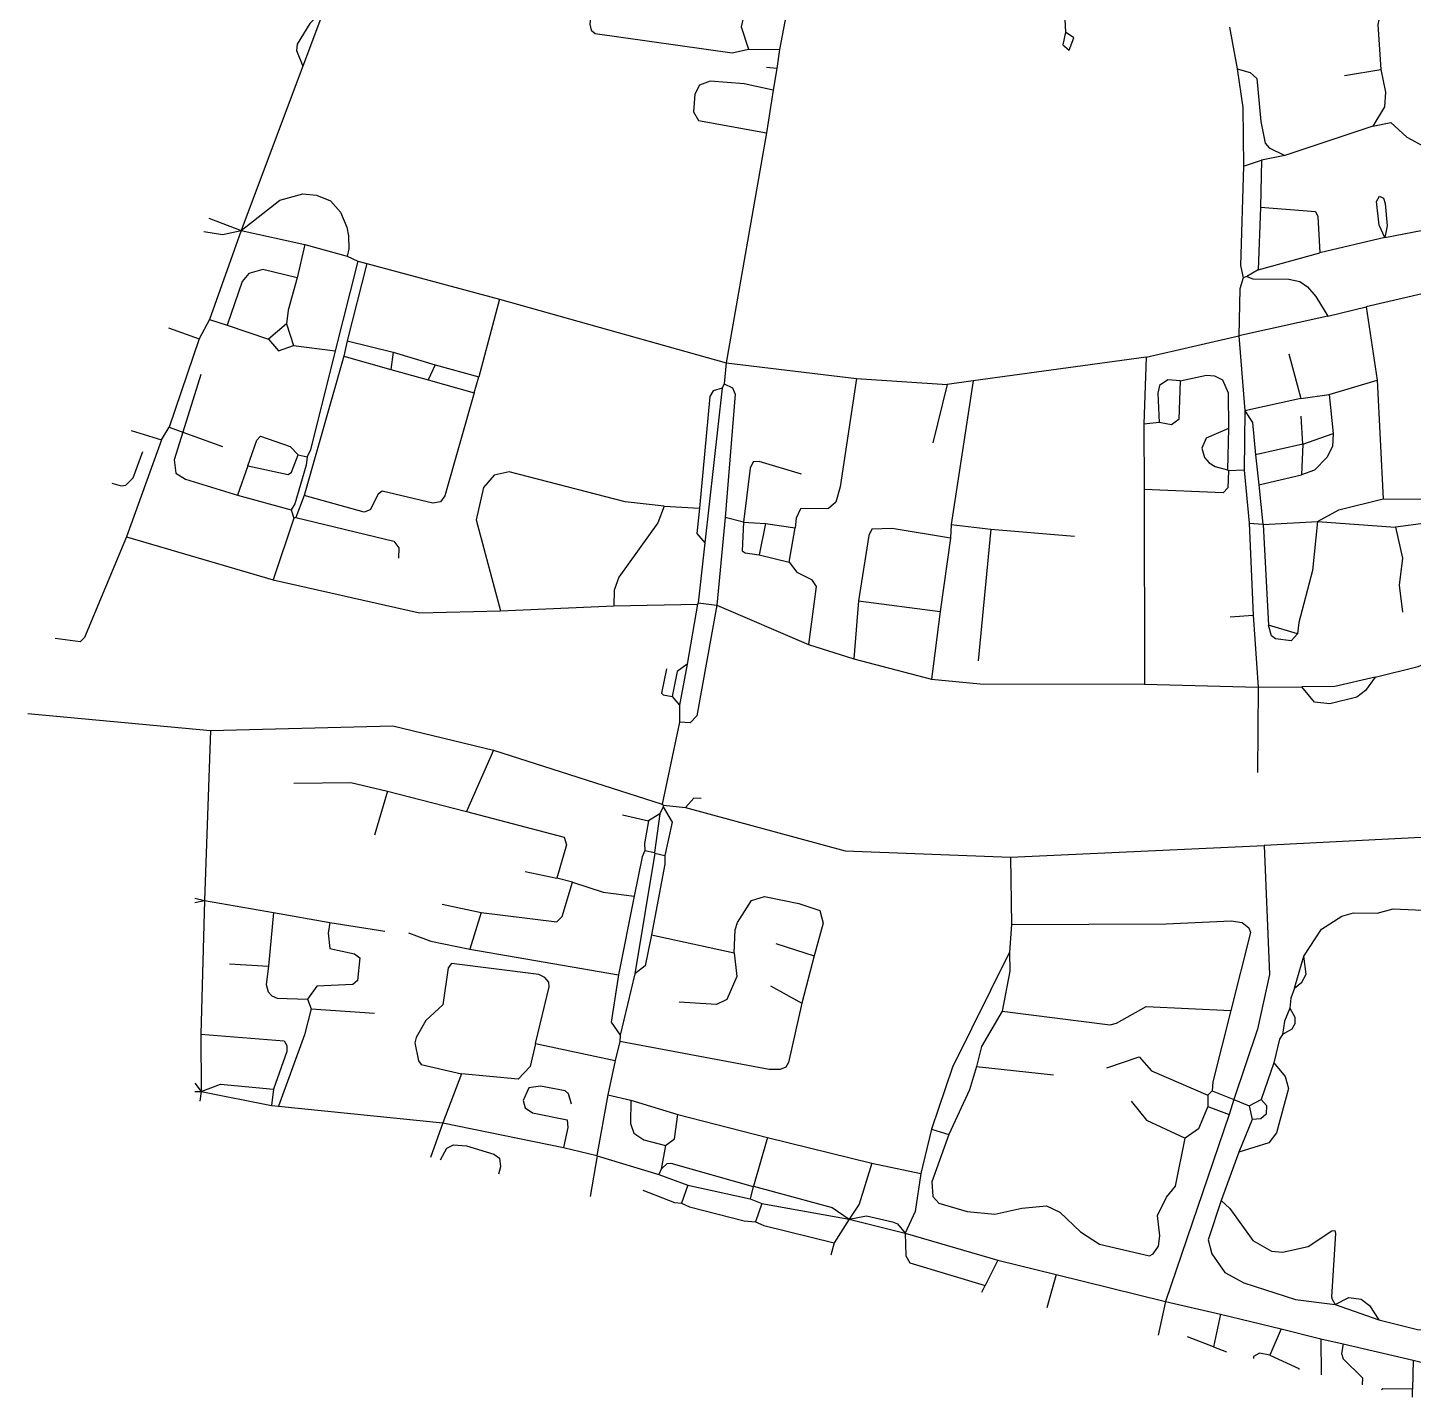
# Model space of a CAD drawing. Header units: inches. Extents: x 13511317 to 13515666, y 3660035 to 3665653.
# Drawn here: x 13511317 to 13513082, y 3660667 to 3662413 of the extents above; entities that cross this region are included whole.
import ezdxf

# ---------------------------------------------------------------- set-up
doc = ezdxf.new("R2010")
doc.units = ezdxf.units.IN
doc.header["$MEASUREMENT"] = 0

msp = doc.modelspace()

# ---------------------------------------------------------------- linework, layer by layer
for points in [[(13512662.2, 3662592.1), (13512659.7, 3662527.6), (13512638.3, 3662506.9), (13512634.5, 3662496.1), (13512639, 3662407)], [(13513055.7, 3662504.3), (13513037.1, 3662417), (13513041.1, 3662359.5)], [(13512041.2, 3662488.6), (13512032.9, 3662417.4), (13512034.6, 3662409.8), (13512039.7, 3662405.2), (13512214.3, 3662380.9), (13512235, 3662385.3)], [(13511694.6, 3662437.2), (13511676.2, 3662418.1), (13511660.1, 3662391.7), (13511659.2, 3662383.7), (13511667, 3662363.5)], [(13511694.6, 3662437.2), (13511667, 3662363.5)], [(13512284.8, 3662438.6), (13512259.3, 3662440.1), (13512231.3, 3662437.5), (13512225.9, 3662414), (13512235, 3662385.3)], [(13512284.8, 3662438.6), (13512274.7, 3662385.1)], [(13512639, 3662407), (13512635.6, 3662390.8), (13512643.7, 3662384.2), (13512649.9, 3662399.7), (13512639, 3662407)], [(13512848.3, 3662413.3), (13512858.1, 3662360.2)], [(13512235, 3662385.3), (13512274.7, 3662385.1)], [(13512274.7, 3662385.1), (13512271.2, 3662360.6)], [(13511667, 3662363.5), (13511588.4, 3662154.2)], [(13512271.2, 3662360.6), (13512258.2, 3662362.1)], [(13512271.2, 3662360.6), (13512266.7, 3662333.1)], [(13512858.1, 3662360.2), (13512874.5, 3662355.7), (13512883.1, 3662347.8), (13512887.9, 3662293.1), (13512893.7, 3662265.4), (13512898.7, 3662259.7), (13512918.8, 3662249.8)], [(13512858.1, 3662360.2), (13512865, 3662311.2), (13512866.2, 3662236.2)], [(13512994.7, 3662351.6), (13513041.1, 3662359.5)], [(13513041.1, 3662359.5), (13513047.1, 3662330.7), (13513045.6, 3662312), (13513030.9, 3662287.3)], [(13512266.7, 3662333.1), (13512229.5, 3662341.3), (13512186.2, 3662344.7), (13512172.9, 3662339.6), (13512166.9, 3662328), (13512165, 3662305.3), (13512171.4, 3662294.3), (13512258, 3662278.8)], [(13512266.7, 3662333.1), (13512258, 3662278.8)], [(13512258, 3662278.8), (13512206.7, 3661985.6)], [(13513030.9, 3662287.3), (13512918.8, 3662249.8)], [(13513030.9, 3662287.3), (13513053.7, 3662291.7), (13513074.3, 3662273.3), (13513111.1, 3662253.2), (13513124.1, 3662233.6), (13513126, 3662203.2)], [(13512866.2, 3662236.2), (13512888.9, 3662243.9)], [(13512888.9, 3662243.9), (13512887.5, 3662184.1)], [(13512918.8, 3662249.8), (13512888.9, 3662243.9)], [(13512866.2, 3662236.2), (13512862.2, 3662109.6), (13512865.7, 3662094.1)], [(13511588.4, 3662154.2), (13511637.9, 3662192.7), (13511667.2, 3662201), (13511684.6, 3662199.4), (13511702.4, 3662192.1), (13511715, 3662177.5), (13511723.1, 3662158.5), (13511725.3, 3662147.6), (13511725.6, 3662130.7), (13511723.7, 3662121.6)], [(13513046, 3662145.3), (13513038.8, 3662161.2), (13513035.4, 3662191.1), (13513039.3, 3662197.8), (13513044.4, 3662195.6), (13513046.4, 3662188.7), (13513049.3, 3662160.1), (13513046, 3662145.3)], [(13512887.5, 3662184.1), (13512884.7, 3662104.1)], [(13512887.5, 3662184.1), (13512957.8, 3662178.6), (13512960.7, 3662172), (13512963.2, 3662125.6)], [(13511541.2, 3662153.1), (13511564.9, 3662149), (13511588.4, 3662154.2)], [(13511547.4, 3662170.1), (13511547.6, 3662170), (13511588.4, 3662154.2)], [(13511588.4, 3662154.2), (13511548.2, 3662040.6)], [(13511588.4, 3662154.2), (13511669.7, 3662136.6)], [(13513046, 3662145.3), (13513118.9, 3662159.3)], [(13511669.7, 3662136.6), (13511660.1, 3662093.9)], [(13511669.7, 3662136.6), (13511723.7, 3662121.6)], [(13513046, 3662145.3), (13512963.2, 3662125.6)], [(13511723.7, 3662121.6), (13511737.2, 3662115.1)], [(13512884.7, 3662104.1), (13512963.2, 3662125.6)], [(13511660.1, 3662093.9), (13511616.3, 3662104.4), (13511598.4, 3662099.6), (13511589.7, 3662089.1), (13511570.7, 3662033.7)], [(13511737.2, 3662115.1), (13511708.6, 3662000.7)], [(13511748.7, 3662112.1), (13511723.6, 3662013.6)], [(13511737.2, 3662115.1), (13511748.7, 3662112.1)], [(13511748.7, 3662112.1), (13511917.7, 3662066.9)], [(13512884.7, 3662104.1), (13512870.2, 3662095.6)], [(13511660.1, 3662093.9), (13511648.5, 3662052.5), (13511646.3, 3662035.4)], [(13512865.7, 3662094.1), (13512861.3, 3662079.8), (13512859.9, 3662020.1)], [(13512870.2, 3662095.6), (13512865.7, 3662094.1)], [(13512870.2, 3662095.6), (13512877.7, 3662092.7), (13512923.6, 3662092.1), (13512938, 3662089.3), (13512947.5, 3662082.3), (13512958.3, 3662070), (13512973.6, 3662045.2)], [(13513170.6, 3662091.4), (13513022.5, 3662057.1)], [(13511917.7, 3662066.9), (13511891.5, 3661967.7)], [(13511917.7, 3662066.9), (13512206.7, 3661985.6)], [(13512973.6, 3662045.2), (13513022.5, 3662057.1)], [(13513022.5, 3662057.1), (13513036.2, 3661963.3)], [(13511496.2, 3662030), (13511535.2, 3662016.1)], [(13511548.2, 3662040.6), (13511535.2, 3662016.1)], [(13511548.2, 3662040.6), (13511570.7, 3662033.7)], [(13511570.7, 3662033.7), (13511623.4, 3662015.8)], [(13511646.3, 3662035.4), (13511623.4, 3662015.8)], [(13511646.3, 3662035.4), (13511655.3, 3662007.8)], [(13512973.6, 3662045.2), (13512859.9, 3662020.1)], [(13511535.2, 3662016.1), (13511496.7, 3661903.6)], [(13511623.4, 3662015.8), (13511636.1, 3662001), (13511655.3, 3662007.8)], [(13511723.6, 3662013.6), (13511719.3, 3661994.2)], [(13511723.6, 3662013.6), (13511782.1, 3661999.2)], [(13512741.8, 3661992.6), (13512859.9, 3662020.1)], [(13512859.9, 3662020.1), (13512867.7, 3661924.3)], [(13511655.3, 3662007.8), (13511708.6, 3662000.7)], [(13511708.6, 3662000.7), (13511677, 3661874.7), (13511672.7, 3661865.6)], [(13511782.1, 3661999.2), (13511779.4, 3661977.2)], [(13511782.1, 3661999.2), (13511835.9, 3661982.8)], [(13512923.7, 3661997.1), (13512938.9, 3661940)], [(13511719.3, 3661994.2), (13511668.9, 3661816.4)], [(13511719.3, 3661994.2), (13511779.4, 3661977.2)], [(13511779.4, 3661977.2), (13511827, 3661963.8)], [(13511835.9, 3661982.8), (13511827, 3661963.8)], [(13511835.9, 3661982.8), (13511891.5, 3661967.7)], [(13512206.7, 3661985.6), (13512204.2, 3661958.6)], [(13512206.7, 3661985.6), (13512372.9, 3661965.8)], [(13512741.8, 3661992.6), (13512521.6, 3661962.5)], [(13512741.8, 3661992.6), (13512739.1, 3661907.4)], [(13511537.2, 3661970.6), (13511514.2, 3661897.1)], [(13511827, 3661963.8), (13511885.7, 3661947.2)], [(13511885.7, 3661947.2), (13511891.5, 3661967.7)], [(13512372.9, 3661965.8), (13512352, 3661827.4), (13512346.3, 3661807.9), (13512337.1, 3661799.8), (13512301.4, 3661799.4), (13512296, 3661787.7), (13512294.6, 3661775.2)], [(13512372.9, 3661965.8), (13512488.4, 3661957.9)], [(13512521.6, 3661962.5), (13512488.4, 3661957.9)], [(13512521.6, 3661962.5), (13512493.3, 3661779.5)], [(13512785.4, 3661962.6), (13512769.7, 3661964), (13512759.1, 3661956.5), (13512756.7, 3661947.1), (13512758.6, 3661909.7)], [(13512785.4, 3661962.6), (13512783.5, 3661913.2), (13512774.3, 3661906.4), (13512758.6, 3661909.7)], [(13512785.4, 3661962.6), (13512818.8, 3661969.7), (13512829.1, 3661968.9), (13512839.3, 3661963.7), (13512846.5, 3661947.4), (13512846.7, 3661901.9)], [(13512975.3, 3661945), (13513036.2, 3661963.3)], [(13513036.2, 3661963.3), (13513043.9, 3661812.4)], [(13511885.7, 3661947.2), (13511848, 3661816), (13511842.6, 3661808.2), (13511832.9, 3661806.6), (13511768.3, 3661821.9), (13511763.3, 3661818), (13511752.8, 3661798), (13511745.4, 3661795.3), (13511668.9, 3661816.4)], [(13512201.7, 3661953.1), (13512190.3, 3661949.9), (13512185.8, 3661942.5), (13512172.6, 3661800.2)], [(13512201.7, 3661953.1), (13512179.7, 3661756.1)], [(13512204.2, 3661958.6), (13512201.7, 3661953.1)], [(13512204.2, 3661958.6), (13512214.9, 3661953.6), (13512218.1, 3661945.5), (13512205.3, 3661788.6)], [(13512488.4, 3661957.9), (13512470.2, 3661883.6)], [(13512938.9, 3661940), (13512975.3, 3661945)], [(13512975.3, 3661945), (13512980.2, 3661895.3)], [(13512867.7, 3661924.3), (13512866.7, 3661848.6)], [(13512938.9, 3661940), (13512867.7, 3661924.3)], [(13512867.7, 3661924.3), (13512877.3, 3661909.7), (13512881.4, 3661868.1)], [(13512758.6, 3661909.7), (13512739.1, 3661907.4)], [(13512739.1, 3661907.4), (13512739.6, 3661824.1)], [(13512941.7, 3661881.8), (13512939.7, 3661917.6)], [(13511448.4, 3661899.3), (13511487.2, 3661887.6)], [(13511487.2, 3661887.6), (13511496.7, 3661903.6)], [(13511496.7, 3661903.6), (13511514.2, 3661897.1)], [(13511514.2, 3661897.1), (13511503, 3661861.9), (13511505.5, 3661844.8), (13511517.7, 3661837.2), (13511584.1, 3661816.9)], [(13511514.2, 3661897.1), (13511564.7, 3661879.1)], [(13511596.9, 3661854.3), (13511608.5, 3661887.2), (13511613.2, 3661892), (13511651, 3661878.9), (13511661.2, 3661868.1)], [(13512846.7, 3661901.9), (13512818.3, 3661889.5), (13512812.9, 3661876.9), (13512816.4, 3661864.8), (13512822.1, 3661858.3), (13512829.8, 3661853.4), (13512845.7, 3661849.1)], [(13512846.7, 3661901.9), (13512845.7, 3661849.1)], [(13512980.2, 3661895.3), (13512979.6, 3661878.8), (13512972.3, 3661865), (13512956.7, 3661848.6), (13512939.9, 3661842.7)], [(13512941.7, 3661881.8), (13512980.2, 3661895.3)], [(13511423.9, 3661832.3), (13511435.6, 3661828.6), (13511441.6, 3661829.5), (13511450.9, 3661838.8), (13511463.2, 3661872.6)], [(13511487.2, 3661887.6), (13511442.3, 3661763.7)], [(13512941.7, 3661881.8), (13512881.4, 3661868.1)], [(13512941.7, 3661881.8), (13512939.9, 3661842.7)], [(13511596.9, 3661854.3), (13511584.1, 3661816.9)], [(13511596.9, 3661854.3), (13511648.7, 3661843.4), (13511652.6, 3661846.4), (13511661.2, 3661868.1)], [(13511672.7, 3661865.6), (13511671.6, 3661855.3), (13511657, 3661805.7), (13511652.2, 3661798.1)], [(13511661.2, 3661868.1), (13511672.7, 3661865.6)], [(13512302.7, 3661843.6), (13512248.8, 3661860), (13512241.1, 3661859.4), (13512237.2, 3661851.1), (13512229, 3661782.5)], [(13512881.4, 3661868.1), (13512885.5, 3661830)], [(13512127.6, 3661802.8), (13512077.8, 3661808.4), (13511930.3, 3661846.7), (13511911.1, 3661842.2), (13511897.5, 3661826.5), (13511888.3, 3661785.5), (13511918.9, 3661669.6)], [(13512846.7, 3661848.1), (13512845.9, 3661826.3), (13512840, 3661819.8), (13512739.6, 3661824.1)], [(13512845.7, 3661849.1), (13512846.7, 3661848.1)], [(13512866.7, 3661848.6), (13512846.7, 3661848.1)], [(13512866.7, 3661848.6), (13512873.2, 3661781.1)], [(13512885.5, 3661830), (13512939.9, 3661842.7)], [(13512739.6, 3661824.1), (13512739.7, 3661575.9)], [(13512885.5, 3661830), (13512890.7, 3661780.1)], [(13511584.1, 3661816.9), (13511652.2, 3661798.1)], [(13511668.9, 3661816.4), (13511658.2, 3661788.6)], [(13512127.6, 3661802.8), (13512119.4, 3661781.5), (13512069.9, 3661712.5), (13512064.1, 3661696), (13512063.7, 3661675.7)], [(13512127.6, 3661802.8), (13512172.6, 3661800.2)], [(13512960.2, 3661783.2), (13512987.7, 3661798.1), (13513043.9, 3661812.4)], [(13513043.9, 3661812.4), (13513097, 3661811.7), (13513133.7, 3661817.4), (13513160.2, 3661817.4)], [(13513160.2, 3661817.4), (13513098.2, 3661781), (13513059.9, 3661776.1)], [(13511655.7, 3661787.6), (13511629.5, 3661709)], [(13511652.2, 3661798.1), (13511655.7, 3661787.6)], [(13511658.2, 3661788.6), (13511655.7, 3661787.6)], [(13511658.2, 3661788.6), (13511783.1, 3661758.1), (13511789.6, 3661749.6), (13511789.2, 3661736.6)], [(13512172.6, 3661800.2), (13512169.5, 3661768), (13512179.7, 3661756.1)], [(13512205.3, 3661788.6), (13512194.7, 3661676.6)], [(13512229, 3661782.5), (13512205.3, 3661788.6)], [(13512891.2, 3661779.6), (13512960.2, 3661783.2)], [(13512960.2, 3661783.2), (13512953.9, 3661720.7), (13512936.5, 3661654.5), (13512934.9, 3661640.3)], [(13512960.2, 3661783.2), (13513059.9, 3661776.1)], [(13512229, 3661782.5), (13512227, 3661746), (13512230.9, 3661743.4), (13512248.9, 3661740.9)], [(13512229, 3661782.5), (13512257, 3661780.6)], [(13512257, 3661780.6), (13512248.9, 3661740.9)], [(13512257, 3661780.6), (13512294.6, 3661775.2)], [(13512287.1, 3661731.4), (13512294.6, 3661775.2)], [(13512492.4, 3661762.2), (13512418.1, 3661774.4), (13512392.5, 3661773.6), (13512388.7, 3661765.6), (13512375.4, 3661682.2)], [(13512493.3, 3661779.5), (13512492.4, 3661762.2)], [(13512493.3, 3661779.5), (13512543.9, 3661773.4)], [(13512543.9, 3661773.4), (13512527.7, 3661605.6)], [(13512543.9, 3661773.4), (13512650.7, 3661764.6)], [(13512873.2, 3661781.1), (13512878.5, 3661663.8)], [(13512873.2, 3661781.1), (13512890.7, 3661780.1)], [(13512890.7, 3661780.1), (13512891.2, 3661779.6)], [(13512891.2, 3661779.6), (13512897.8, 3661651.2)], [(13513059.9, 3661776.1), (13513068.8, 3661736.6), (13513064.2, 3661702.1), (13513068.7, 3661667.6)], [(13511442.3, 3661763.7), (13511388.8, 3661635.6), (13511383.5, 3661629.9), (13511351.5, 3661634.1)], [(13511442.3, 3661763.7), (13511629.5, 3661709)], [(13512179.7, 3661756.1), (13512171.2, 3661679.6)], [(13512492.4, 3661762.2), (13512479.5, 3661668.5)], [(13512248.9, 3661740.9), (13512287.1, 3661731.4)], [(13512287.1, 3661731.4), (13512296.9, 3661718.9), (13512315.5, 3661709.5), (13512321.2, 3661700.6), (13512311.7, 3661626.7)], [(13511629.5, 3661709), (13511815.9, 3661666.7), (13511918.9, 3661669.6)], [(13512063.7, 3661675.7), (13512170.2, 3661678.1)], [(13512170.2, 3661678.1), (13512157.2, 3661601.6)], [(13512171.2, 3661679.6), (13512170.2, 3661678.1)], [(13512171.2, 3661679.6), (13512194.7, 3661676.6)], [(13512375.4, 3661682.2), (13512369.6, 3661608.1)], [(13512375.4, 3661682.2), (13512479.5, 3661668.5)], [(13511918.9, 3661669.6), (13512063.7, 3661675.7)], [(13512194.7, 3661676.6), (13512169.2, 3661535.5), (13512160.8, 3661526.9), (13512147.2, 3661527.6)], [(13512194.7, 3661676.6), (13512311.7, 3661626.7)], [(13512479.5, 3661668.5), (13512468.4, 3661582.5)], [(13512849.2, 3661661.6), (13512878.5, 3661663.8)], [(13512878.5, 3661663.8), (13512884.5, 3661572.2)], [(13512934.9, 3661640.3), (13512897.8, 3661651.2)], [(13512934.9, 3661640.3), (13512926.9, 3661631.3), (13512906.9, 3661633.8), (13512901.5, 3661637.8), (13512897.8, 3661651.2)], [(13512311.7, 3661626.7), (13512369.6, 3661608.1)], [(13513033.6, 3661584.8), (13513088.6, 3661598.3), (13513150, 3661625.8)], [(13512369.6, 3661608.1), (13512468.4, 3661582.5)], [(13512130.7, 3661595.6), (13512124.3, 3661564.3), (13512126.3, 3661562.2), (13512137.7, 3661560.1)], [(13512157.2, 3661601.6), (13512144.2, 3661592.3), (13512137.7, 3661560.1)], [(13512157.2, 3661601.6), (13512147.2, 3661549.1)], [(13512468.4, 3661582.5), (13512530.2, 3661576.2), (13512739.7, 3661575.9)], [(13512739.7, 3661575.9), (13512884.5, 3661572.2)], [(13512884.5, 3661572.2), (13512883.7, 3661463.6)], [(13512884.5, 3661572.2), (13512940.4, 3661572.5)], [(13513033.6, 3661584.8), (13513021.3, 3661567.9), (13513010.6, 3661559.3), (13512976, 3661550.9), (13512956.3, 3661553), (13512940.4, 3661572.5)], [(13513033.6, 3661584.8), (13512982.6, 3661573.2), (13512940.4, 3661572.5)], [(13512137.7, 3661560.1), (13512147.2, 3661549.1)], [(13511316.6, 3661538.6), (13511549.7, 3661517.1)], [(13512147.2, 3661549.1), (13512147.2, 3661527.6)], [(13511549.7, 3661517.1), (13511782, 3661522.7), (13511910.1, 3661491.9)], [(13512147.2, 3661527.6), (13512125.2, 3661423.1)], [(13511549.7, 3661517.1), (13511542, 3661300.4)], [(13511910.1, 3661491.9), (13511875.7, 3661413.8)], [(13511910.1, 3661491.9), (13512125.2, 3661423.1)], [(13511655.7, 3661449.6), (13511728.2, 3661450.5), (13511775.2, 3661439.8)], [(13511775.2, 3661439.8), (13511758.7, 3661383.6)], [(13511775.2, 3661439.8), (13511875.7, 3661413.8)], [(13512174.7, 3661430.1), (13512165.3, 3661430.8), (13512154.7, 3661418.6)], [(13511875.7, 3661413.8), (13512000.4, 3661380.8), (13512003.4, 3661371), (13511990.9, 3661328.7)], [(13512126.2, 3661419.6), (13512122.2, 3661410.6)], [(13512125.2, 3661423.1), (13512126.7, 3661421.6)], [(13512126.7, 3661421.6), (13512126.2, 3661419.6)], [(13512126.2, 3661419.6), (13512137.7, 3661400.2), (13512128.7, 3661357.6)], [(13512126.7, 3661421.6), (13512154.7, 3661418.6)], [(13512154.7, 3661418.6), (13512358.2, 3661363.7), (13512568.9, 3661355.6)], [(13512074.7, 3661409.6), (13512107.7, 3661401.6)], [(13512107.7, 3661401.6), (13512102.5, 3661373), (13512103.2, 3661364.1)], [(13512122.2, 3661410.6), (13512107.7, 3661401.6)], [(13512122.2, 3661410.6), (13512115.2, 3661361.6)], [(13513217.3, 3661387.1), (13512892.4, 3661370.2)], [(13512103.2, 3661364.1), (13512099.5, 3661355.7), (13512089.6, 3661305.7)], [(13512115.7, 3661360.6), (13512090.2, 3661206.6)], [(13512103.2, 3661364.1), (13512115.2, 3661361.6)], [(13512115.2, 3661361.6), (13512115.7, 3661360.6)], [(13512115.7, 3661360.6), (13512128.7, 3661357.6)], [(13512568.9, 3661355.6), (13512892.4, 3661370.2)], [(13512892.4, 3661370.2), (13512899, 3661205.9), (13512883.8, 3661136.3), (13512853.7, 3661046.6)], [(13512128.7, 3661357.6), (13512128.7, 3661346.6), (13512111.5, 3661256.5)], [(13512568.9, 3661355.6), (13512570.5, 3661269.7)], [(13511950.7, 3661337.1), (13511990.9, 3661328.7)], [(13512010.8, 3661323.6), (13511990.9, 3661328.7)], [(13511894.5, 3661284.9), (13511990.7, 3661272.9), (13511997.9, 3661279.7), (13512010.8, 3661323.6)], [(13512010.8, 3661323.6), (13512049.8, 3661311), (13512089.6, 3661305.7)], [(13511529.5, 3661303.4), (13511542, 3661300.4)], [(13511529.5, 3661297.5), (13511542, 3661300.4)], [(13511542, 3661300.4), (13511537.4, 3661129.9)], [(13511542, 3661300.4), (13511629.8, 3661285.1)], [(13511844.7, 3661295.6), (13511894.5, 3661284.9)], [(13512089.6, 3661305.7), (13512069.4, 3661205.7)], [(13512216.8, 3661233.6), (13512218.2, 3661262.7), (13512221.1, 3661272.2), (13512238.9, 3661300.4), (13512255.5, 3661305.4), (13512299.1, 3661296.4), (13512326.2, 3661287.6), (13512330.3, 3661271.2), (13512318.8, 3661229.8)], [(13512943.1, 3661229.3), (13512965.5, 3661263.7), (13512991.2, 3661280.4), (13513006.2, 3661284.7), (13513036.3, 3661284.3), (13513056.8, 3661289.6), (13513123.6, 3661286.5), (13513163.7, 3661274.2), (13513171.2, 3661267.6), (13513182.9, 3661241.5), (13513188.5, 3661220.9), (13513187.8, 3661198.7), (13513194.5, 3661172), (13513193, 3661161.6), (13513173.1, 3661112.9)], [(13511629.8, 3661285.1), (13511623.4, 3661216.5)], [(13511629.8, 3661285.1), (13511701.5, 3661272.1)], [(13511701.5, 3661272.1), (13511699.3, 3661258.7), (13511701.5, 3661239), (13511733.1, 3661232.2), (13511739.8, 3661227.3), (13511736.8, 3661198.2), (13511731, 3661193.1), (13511685.1, 3661190.9), (13511673.2, 3661174.6)], [(13511701.5, 3661272.1), (13511771.7, 3661261.1)], [(13511894.5, 3661284.9), (13511880, 3661238.2)], [(13512570.5, 3661269.7), (13512767.4, 3661270.6), (13512850.2, 3661274.4), (13512864.5, 3661272.2), (13512873, 3661265.6), (13512874.9, 3661259.6), (13512849.8, 3661160.1)], [(13511801.7, 3661259.1), (13511830.4, 3661248.3), (13511880, 3661238.2)], [(13512111.5, 3661256.5), (13512103.4, 3661216.8), (13512090.2, 3661206.6)], [(13512111.5, 3661256.5), (13512216.8, 3661233.6)], [(13512570.5, 3661269.7), (13512568, 3661234.3)], [(13511880, 3661238.2), (13512069.4, 3661205.7)], [(13512270.2, 3661245.6), (13512318.8, 3661229.8)], [(13511573.7, 3661219.6), (13511623.4, 3661216.5)], [(13511963.9, 3661117.9), (13511981.2, 3661190.3), (13511980.5, 3661196.1), (13511975.6, 3661202.3), (13511967.9, 3661206.1), (13511856.6, 3661220), (13511852.6, 3661214.4), (13511845.8, 3661167.4), (13511824.1, 3661147.1), (13511811.6, 3661125.7), (13511810, 3661118.7), (13511814.7, 3661096), (13511817.9, 3661091.4), (13511869.4, 3661079.1)], [(13512216.8, 3661233.6), (13512220.4, 3661203.3), (13512207.5, 3661174.2), (13512194.5, 3661167.8), (13512146.7, 3661170.6)], [(13512318.8, 3661229.8), (13512303, 3661169.4)], [(13512568, 3661234.3), (13512495, 3661088), (13512468.5, 3661008.8)], [(13512568, 3661234.3), (13512568.3, 3661210.3), (13512558.6, 3661159.3)], [(13512931.2, 3661188.4), (13512940.5, 3661196.3), (13512946, 3661206.2), (13512943.1, 3661229.3)], [(13512931.2, 3661188.4), (13512943.1, 3661229.3)], [(13511623.4, 3661216.5), (13511620.4, 3661193.3), (13511623.2, 3661183.7), (13511627.8, 3661178.8), (13511634.6, 3661175.7), (13511673.2, 3661174.6)], [(13512069.4, 3661205.7), (13512060, 3661145.1), (13512071.7, 3661128.6)], [(13512090.2, 3661206.6), (13512071.7, 3661128.6)], [(13512263.2, 3661191.6), (13512303, 3661169.4)], [(13512931.2, 3661188.4), (13512926.2, 3661175.8), (13512924.9, 3661163.2)], [(13511673.2, 3661174.6), (13511677.7, 3661162.1)], [(13512303, 3661169.4), (13512286, 3661093.7), (13512282.9, 3661087.8), (13512275.7, 3661085), (13512261.7, 3661084.7), (13512071.2, 3661120.6)], [(13512558.6, 3661159.3), (13512696, 3661141.7), (13512704.1, 3661143.7), (13512742, 3661165), (13512849.8, 3661160.1)], [(13511677.7, 3661162.1), (13511669.5, 3661129.2), (13511636.2, 3661038.1)], [(13511677.7, 3661162.1), (13511758.7, 3661156.6)], [(13512558.6, 3661159.3), (13512531.9, 3661114.1), (13512525.8, 3661088.6)], [(13512849.8, 3661160.1), (13512826.9, 3661069), (13512826.2, 3661057.6)], [(13512924.9, 3661163.2), (13512931.3, 3661151.5), (13512931.6, 3661143.1), (13512927.4, 3661136.4), (13512915.8, 3661129.5)], [(13512924.9, 3661163.2), (13512918.2, 3661146.6), (13512915.8, 3661129.5)], [(13511537.4, 3661129.9), (13511643.2, 3661121.5), (13511646.7, 3661115.6), (13511647, 3661107.7), (13511629.7, 3661059.6)], [(13511537.4, 3661129.9), (13511537.5, 3661056.9)], [(13512915.8, 3661129.5), (13512911.7, 3661123.5), (13512904.6, 3661093.2)], [(13511963.9, 3661117.9), (13511957, 3661088.7), (13511941.5, 3661072.6), (13511869.4, 3661079.1)], [(13511963.9, 3661117.9), (13512065.2, 3661096.1)], [(13512071.2, 3661120.6), (13512065.2, 3661096.1)], [(13512071.7, 3661128.6), (13512071.2, 3661120.6)], [(13512065.2, 3661096.1), (13512055.7, 3661052.6)], [(13512691.7, 3661087.1), (13512732.9, 3661100.9), (13512748.8, 3661083.3), (13512820.7, 3661052.1)], [(13511869.4, 3661079.1), (13511845.8, 3661016.7)], [(13512525.8, 3661088.6), (13512516.9, 3661058.7), (13512490.5, 3661002)], [(13512525.8, 3661088.6), (13512623.7, 3661078.1)], [(13512904.6, 3661093.2), (13512918.9, 3661076), (13512923.2, 3661060.4), (13512908.1, 3661004.1), (13512898.1, 3660991.2), (13512860.2, 3660979.3)], [(13512904.6, 3661093.2), (13512888.7, 3661046.6)], [(13511529.5, 3661067.2), (13511537.5, 3661056.9)], [(13511537.5, 3661056.9), (13511562.1, 3661066.2), (13511629.7, 3661059.6)], [(13511629.7, 3661059.6), (13511627.2, 3661039.1)], [(13512009.7, 3661040.6), (13512005.6, 3661054), (13512001.7, 3661057.7), (13511970.2, 3661063.6), (13511955.4, 3661061.3), (13511948.1, 3661045.2), (13511950.5, 3661035.8), (13511959.7, 3661029.5), (13512004, 3661020.7), (13512004.9, 3661010.9), (13511999.2, 3660985.6)], [(13511529.5, 3661056.7), (13511537.5, 3661056.9)], [(13511537.5, 3661056.9), (13511536, 3661044.5)], [(13511537.5, 3661056.9), (13511627.2, 3661039.1)], [(13512055.7, 3661052.6), (13512041.7, 3660975.1)], [(13512055.7, 3661052.6), (13512085.2, 3661045.6)], [(13512085.2, 3661045.6), (13512084.8, 3661016.2), (13512089.2, 3661003.5), (13512101.7, 3660995.1), (13512129.5, 3660987.9)], [(13512085.2, 3661045.6), (13512145.2, 3661027.4)], [(13512722.7, 3661044.6), (13512742.2, 3661020.2), (13512791.6, 3660997.3)], [(13512826.2, 3661057.6), (13512820.7, 3661052.1)], [(13512820.7, 3661052.1), (13512820.7, 3661037.6)], [(13512826.2, 3661057.6), (13512853.7, 3661046.6)], [(13512853.7, 3661046.6), (13512847.7, 3661027.6)], [(13512853.7, 3661046.6), (13512873.2, 3661038.6)], [(13512873.2, 3661038.6), (13512888.7, 3661046.6)], [(13512888.7, 3661046.6), (13512895.3, 3661038.8), (13512894.7, 3661027.9), (13512888, 3661021.8), (13512877.2, 3661021.1)], [(13511627.2, 3661039.1), (13511636.2, 3661038.1)], [(13511636.2, 3661038.1), (13511845.8, 3661016.7)], [(13512129.5, 3660987.9), (13512140.9, 3660996.3), (13512145.2, 3661027.4)], [(13512145.2, 3661027.4), (13512259.3, 3660998.2)], [(13512847.7, 3661027.6), (13512766.7, 3660789.1)], [(13512820.7, 3661037.6), (13512808.7, 3661009.4), (13512791.6, 3660997.3)], [(13512820.7, 3661037.6), (13512847.7, 3661027.6)], [(13512873.2, 3661038.6), (13512877.2, 3661021.1)], [(13511845.8, 3661016.7), (13511829.9, 3660972.7)], [(13511845.8, 3661016.7), (13511999.2, 3660985.6)], [(13512468.5, 3661008.8), (13512454.8, 3660952.4)], [(13512468.5, 3661008.8), (13512490.5, 3661002)], [(13512877.2, 3661021.1), (13512860.2, 3660979.3)], [(13511842.5, 3660969.6), (13511850.9, 3660984.4), (13511859.1, 3660988.6), (13511875.7, 3660987.6), (13511910.6, 3660977.1), (13511917.8, 3660971.8), (13511918.9, 3660960.7), (13511916.4, 3660951.6)], [(13512259.3, 3660998.2), (13512241.7, 3660936.1)], [(13512259.3, 3660998.2), (13512392.2, 3660965.3)], [(13512490.5, 3661002), (13512468.6, 3660941.5), (13512470.2, 3660922.9), (13512477.8, 3660914.6), (13512513.8, 3660904), (13512549, 3660900.6), (13512583.4, 3660908.1), (13512615.1, 3660910.9), (13512632, 3660902.8), (13512658.1, 3660878), (13512682.6, 3660862), (13512746.1, 3660847.4), (13512751, 3660849.7), (13512757.6, 3660859.8), (13512759.5, 3660872.6), (13512756.3, 3660898.6), (13512767.7, 3660922.1), (13512779.3, 3660936.3), (13512791.6, 3660997.3)], [(13511999.2, 3660985.6), (13512041.7, 3660975.1)], [(13512042.2, 3660974.6), (13512033.2, 3660923)], [(13512041.7, 3660975.1), (13512042.2, 3660974.6)], [(13512042.2, 3660974.6), (13512120.7, 3660951.1)], [(13512129.5, 3660987.9), (13512123.7, 3660957.6)], [(13512860.2, 3660979.3), (13512837.5, 3660917.7)], [(13512123.7, 3660957.6), (13512120.7, 3660951.1)], [(13512123.7, 3660957.6), (13512131.5, 3660964.9), (13512136.1, 3660965.5), (13512241.2, 3660935.6)], [(13512392.2, 3660965.3), (13512376, 3660913.2), (13512363.6, 3660894)], [(13512392.2, 3660965.3), (13512454.8, 3660952.4)], [(13512120.7, 3660951.1), (13512157.7, 3660937.6)], [(13512157.7, 3660937.6), (13512149.7, 3660914.6)], [(13512157.7, 3660937.6), (13512237.2, 3660920.1)], [(13512241.2, 3660935.6), (13512237.2, 3660920.1)], [(13512241.7, 3660936.1), (13512241.2, 3660935.6)], [(13512241.7, 3660936.1), (13512341.8, 3660908.9), (13512363.6, 3660894)], [(13512454.8, 3660952.4), (13512447.4, 3660903.7), (13512434.9, 3660876)], [(13512100.7, 3660931.1), (13512140.8, 3660915.4), (13512149.7, 3660914.6)], [(13512237.2, 3660920.1), (13512252.2, 3660914.1)], [(13512837.5, 3660917.7), (13512821, 3660867.7), (13512825.8, 3660849.7), (13512842.2, 3660826), (13512866.3, 3660812.9), (13512932.3, 3660791.8), (13512982.8, 3660785.4)], [(13512837.5, 3660917.7), (13512848.6, 3660907.6), (13512878, 3660866.9), (13512901.8, 3660853.4), (13512915.5, 3660852.2), (13512948.6, 3660859.3), (13512978.7, 3660879.2), (13512982.6, 3660879.6), (13512983.3, 3660875.8), (13512978.2, 3660795.2), (13512978.8, 3660791.9), (13512982.8, 3660785.4)], [(13512149.7, 3660914.6), (13512160.1, 3660909.7), (13512229.8, 3660891.9), (13512244.2, 3660890.6)], [(13512252.2, 3660914.1), (13512244.2, 3660890.6)], [(13512252.2, 3660914.1), (13512363.6, 3660894)], [(13512244.2, 3660890.6), (13512254.7, 3660885.8), (13512344.4, 3660863.9)], [(13512363.6, 3660894), (13512344.4, 3660863.9)], [(13512363.6, 3660894), (13512385.5, 3660898.2), (13512418.7, 3660890.7), (13512424.9, 3660887.9), (13512434.9, 3660876)], [(13512363.6, 3660894), (13512434.9, 3660876)], [(13512434.9, 3660876), (13512552.8, 3660841.9)], [(13512434.9, 3660876), (13512435.5, 3660847.4), (13512440.8, 3660838.3), (13512536.6, 3660809.7)], [(13512344.4, 3660863.9), (13512340.3, 3660848)], [(13512552.8, 3660841.9), (13512536.6, 3660809.7)], [(13512552.8, 3660841.9), (13512627.2, 3660823.5)], [(13512627.2, 3660823.5), (13512615.2, 3660780.9)], [(13512627.2, 3660823.5), (13512766.7, 3660789.1)], [(13512532.6, 3660801.1), (13512536.6, 3660809.7)], [(13512982.8, 3660785.4), (13513000.2, 3660794.2), (13513016.1, 3660792), (13513026.6, 3660784.2), (13513038.3, 3660765.9)], [(13512766.7, 3660789.1), (13512757.1, 3660746.2)], [(13512766.7, 3660789.1), (13512836.8, 3660772.9)], [(13512982.8, 3660785.4), (13513038.3, 3660765.9)], [(13512836.8, 3660772.9), (13512827.9, 3660731.2)], [(13512836.8, 3660772.9), (13512914.2, 3660754.1)], [(13513038.3, 3660765.9), (13513087.8, 3660753.5), (13513121.9, 3660752.4)], [(13512827.9, 3660731.2), (13512794.7, 3660744.1)], [(13512914.2, 3660754.1), (13512899.5, 3660720.6)], [(13512914.2, 3660754.1), (13512964.7, 3660741.6)], [(13512964.7, 3660741.6), (13512993.2, 3660735.1)], [(13512964.7, 3660741.6), (13512964.8, 3660695.5)], [(13512827.9, 3660731.2), (13512844.2, 3660724.9)], [(13512899.5, 3660720.6), (13512886.3, 3660723.4), (13512878.9, 3660719), (13512878.7, 3660716.5)], [(13512993.2, 3660735.1), (13512991, 3660722.9), (13512993.2, 3660716.1), (13513017.8, 3660691.8), (13513017.2, 3660682.7)], [(13512993.2, 3660735.1), (13513082.1, 3660714.2)], [(13512899.5, 3660720.6), (13512936.4, 3660703.6), (13512936.7, 3660702.3)], [(13513082.1, 3660714.2), (13513081.3, 3660677.2)], [(13513082.1, 3660714.2), (13513179.4, 3660690.5)], [(13513081.3, 3660677.2), (13513043.6, 3660677.6), (13513041.8, 3660676.7)], [(13513081.3, 3660667), (13513081.3, 3660677.2)]]:
    msp.add_lwpolyline(points)

doc.saveas('drawing.dxf')
